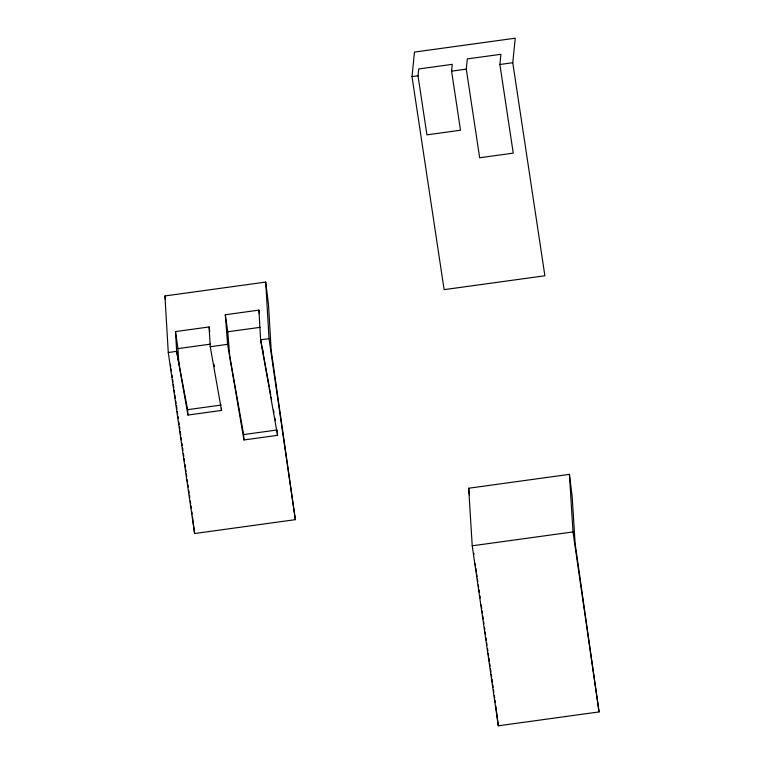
<?xml version="1.0" encoding="UTF-8"?>
<svg xmlns="http://www.w3.org/2000/svg" width="764" height="764" viewBox="0 0 764 764"><rect width="100%" height="100%" fill="white"/><g stroke="black" fill="none" stroke-linecap="round" stroke-linejoin="round"><path stroke-width="1.15" d="M411.997 76.591L414.48 52.076L515.242 38.2L512.759 62.715L544.885 275.766L444.123 289.642L411.997 76.591L418.013 75.77L418.701 68.97L452.288 64.338L451.6 71.138L460.511 130.233L426.923 134.856L418.013 75.77M466.288 69.123L467.32 58.914L500.907 54.292L499.876 64.491L513.246 153.125L479.658 157.756L466.288 69.123L451.6 71.138M499.876 64.491L512.759 62.715M164.938 295.954L265.7 282.078L268.479 304.349L271.191 350.418L295.353 519.654L194.591 533.53L168.271 352.519L164.938 295.954L165.377 299.469M277.284 431.039L277.542 435.337L243.955 439.959L227.577 344.344L225.304 314.758L258.891 310.127L259.378 313.536M221.398 408.282L221.531 410.43L187.944 415.053L176.665 351.364L175.5 331.586L209.088 326.954L209.747 331.5M243.955 439.959L243.63 434.592L229.735 356.129L227.767 331.786L260.199 327.317M187.944 415.053L187.61 409.676L178.824 363.139L177.974 348.613L210.406 344.144M168.271 352.519L176.665 351.364L178.824 363.139M221.531 410.43L210.253 346.732L227.577 344.344M265.7 282.078L269.023 338.643L260.629 339.799L277.542 435.337M187.61 409.676L221.197 405.054M243.63 434.592L277.217 429.96M468.647 488.234L569.409 474.358L572.16 496.352L575.13 543.557L599.062 711.924L498.3 725.8L472.238 545.802L468.647 488.234L469.516 495.177M472.238 545.802L573 531.925L569.409 474.358M258.891 310.127L260.629 339.799L269.253 386.679M269.682 389.019L270.762 394.864M271.191 397.204L271.621 399.543M273.56 410.077L273.989 412.417M275.059 418.261L275.489 420.601M213.977 364.266L214.388 366.605M599.062 711.924L573 531.925M475.237 563.832L475.58 566.191M475.924 568.54L476.44 572.064M476.774 574.423L477.118 576.772M477.462 579.122L477.806 581.48M478.312 585.004L478.656 587.363M478.999 589.712L479.334 592.062M479.849 595.595L480.193 597.945M481.215 605.002L481.731 608.536M482.065 610.885L482.409 613.234M482.752 615.593L483.268 619.117M483.602 621.466L483.946 623.825M484.462 627.349L484.796 629.708M485.14 632.057L485.484 634.406M485.999 637.94L486.334 640.289M486.678 642.639L487.021 644.997M487.527 648.521L487.871 650.871M488.215 653.23L488.559 655.579M488.893 657.928L489.409 661.462M489.753 663.811L490.087 666.17M490.431 668.519L490.946 672.043M491.29 674.402L491.624 676.751M491.968 679.101L492.484 682.634M492.818 684.983L493.162 687.342M493.506 689.691L493.85 692.041M494.356 695.574L494.7 697.924M495.043 700.273L495.387 702.632M269.023 338.643L295.353 519.654M225.304 314.758L227.767 331.786M175.5 331.586L177.974 348.613M170.429 364.294L170.773 366.653M171.117 369.012L171.461 371.38M171.976 374.914L172.32 377.273M172.664 379.632L173.008 381.99M173.352 384.349L173.858 387.892M174.202 390.251L174.545 392.61M174.889 394.969L175.405 398.502M175.749 400.861L176.092 403.22M176.436 405.579L176.952 409.122M177.296 411.481L177.64 413.84M177.974 416.199L178.318 418.557M178.833 422.1L179.177 424.459M179.521 426.818L179.865 429.177M180.208 431.536L180.724 435.069M181.068 437.428L181.412 439.787M181.927 443.33L182.262 445.689M182.606 448.048L182.949 450.407M183.465 453.94L183.809 456.299M184.153 458.658L184.496 461.017M185.012 464.56L185.356 466.919M185.7 469.277L186.044 471.636M186.378 473.995L186.722 476.354M187.237 479.897L187.581 482.256M187.925 484.615L188.269 486.974M188.784 490.507L189.128 492.866M189.472 495.225L189.816 497.584M190.332 501.127L190.666 503.486M191.01 505.844L191.353 508.203M495.846 706.117L498.3 725.8M191.869 511.737L192.156 514.038M192.442 516.33L194.591 533.53M473.928 553.337L474.005 554.253M262.654 349.253L262.797 351.574M209.088 326.954L210.253 346.732"/></g></svg>
